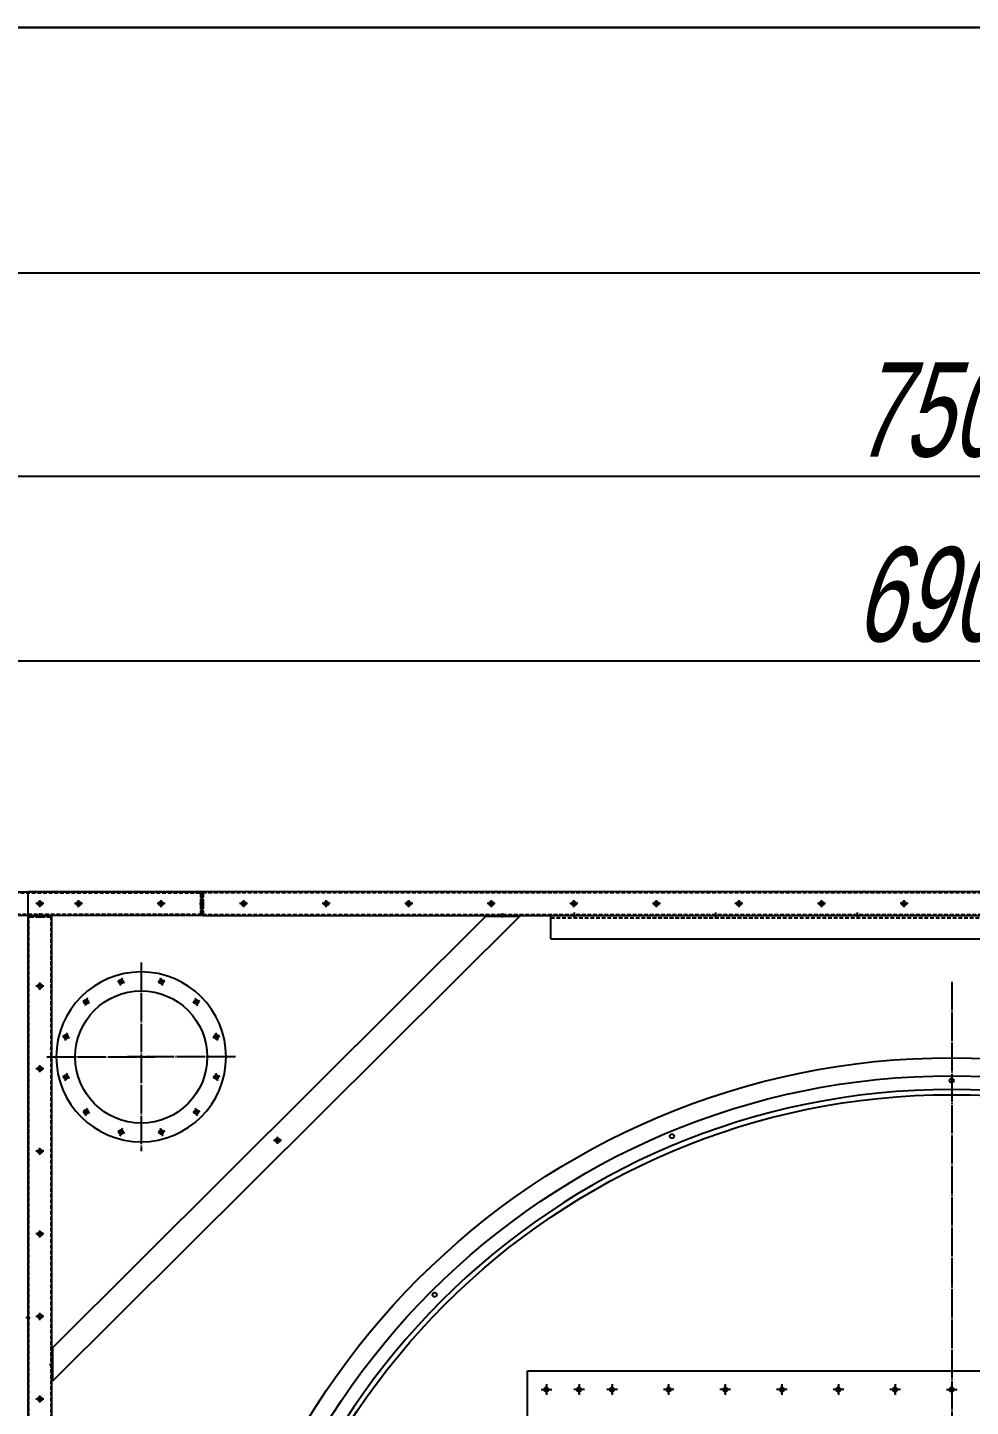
# Model space of a CAD drawing. Header units: millimetres. Extents: x 2905 to 24764, y 2030 to 17488.
# Drawn here: x 6836 to 8835, y 14566 to 17488 of the extents above; entities that cross this region are included whole.
import ezdxf

# ---------------------------------------------------------------- set-up
doc = ezdxf.new("R2010")
doc.units = ezdxf.units.MM
doc.linetypes.add('CENTER', pattern=[65, 60, -2, 1, -2])
doc.linetypes.add('HIDDEN', pattern=[3, 2, -1])
doc.layers.get('DEFPOINTS').update_dxf_attribs({"color": 140})
for name, color, linetype in [('2.위생-급수', 5, 'Continuous'), ('CENTER', 1, 'CENTER'), ('냉각탑_form', 1, 'Continuous'), ('숨은선', 5, 'HIDDEN')]:
    doc.layers.add(name, color=color, linetype=linetype)
doc.styles.add('shoptext', font='', dxfattribs={"width": 0.7, "oblique": 15})
doc.styles.get('shoptext').set_extended_font_data('HY울릉도L')
doc.dimstyles.new('SHOP', dxfattribs={"dimscale": 100, "dimtxt": 2, "dimasz": 1, "dimexe": 1, "dimexo": 1, "dimgap": 1, "dimtad": 1, "dimdec": 0, "dimzin": 11, "dimdsep": 46, "dimtxsty": 'shoptext', "dimblk": 'ARCHTICK', "dimcen": 2, "dimdle": 1, "dimclrd": 240, "dimclre": 240, "dimclrt": 7, "dimadec": 0, "dimazin": 0, "dimtfac": 1, "dimtdec": 0, "dimtix": 1, "dimtmove": 2, "dimatfit": 3, "dimfxl": 1, "dimtolj": 1, "dimtzin": 11, "dimarcsym": 0})

# ---------------------------------------------------------------- blocks, each defined once
blk = doc.blocks.new('_ArchTick')
at = {"color": 0, "linetype": 'ByBlock', "const_width": 0.15}
blk.add_lwpolyline([(-0.5, -0.5), (0.5, 0.5)], dxfattribs=at)
blk = doc.blocks.new('*D113')
at = {"layer": '2.위생-급수', "color": 240, "lineweight": -2, "transparency": 16777216}
for p, q in [((5043.3, 15698.3), (5043.3, 16577)), ((12543.3, 15698.3), (12543.3, 16577))]:
    blk.add_line(p, q, dxfattribs=at)
at = {"layer": '2.위생-급수', "color": 240, "linetype": 'ByBlock', "lineweight": -2, "transparency": 16777216}
blk.add_line((5003.3, 16537), (12583.3, 16537), dxfattribs=at)
at = {"layer": 'DEFPOINTS', "color": 0, "transparency": 16777216}
for p in [(12543.3, 16537), (5043.3, 15658.3), (12543.3, 15658.3)]:
    blk.add_point(p, dxfattribs=at)
at = {"layer": '2.위생-급수', "color": 240, "lineweight": -2, "transparency": 16777216, "xscale": 40, "yscale": 40, "zscale": 40, "rotation": 180}
blk.add_blockref('_ArchTick', (5043.3, 16537), dxfattribs=at)
at = {"layer": '2.위생-급수', "color": 240, "lineweight": -2, "transparency": 16777216, "xscale": 40, "yscale": 40, "zscale": 40}
blk.add_blockref('_ArchTick', (12543.3, 16537), dxfattribs=at)
at = {"layer": '2.위생-급수', "color": 7, "transparency": 16777216, "insert": (8793.3, 16677), "char_height": 200, "attachment_point": 5, "style": 'shoptext'}
blk.add_mtext('\\A1;7500', dxfattribs=at)
blk = doc.blocks.new('_Dot')
at = {"color": 0, "linetype": 'ByBlock', "lineweight": -2}
blk.add_line((-0.5, 0), (-1, 0), dxfattribs=at)
at = {"color": 0, "linetype": 'ByBlock', "const_width": 0.5}
blk.add_lwpolyline([(-0.25, 0, 1), (0.25, 0, 1)], format="xyb", close=True, dxfattribs=at)
blk = doc.blocks.new('*D116')
at = {"layer": '2.위생-급수', "color": 240, "lineweight": -2, "transparency": 16777216}
for p, q in [((5343.3, 15698.3), (5343.3, 16185.3)), ((12243.3, 15698.3), (12243.3, 16185.3))]:
    blk.add_line(p, q, dxfattribs=at)
at = {"layer": '2.위생-급수', "color": 240, "linetype": 'ByBlock', "lineweight": -2, "transparency": 16777216}
blk.add_line((12283.3, 16145.3), (5303.3, 16145.3), dxfattribs=at)
at = {"layer": 'DEFPOINTS', "color": 0, "transparency": 16777216}
for p in [(5343.3, 16145.3), (5343.3, 15658.3), (12243.3, 15658.3)]:
    blk.add_point(p, dxfattribs=at)
at = {"layer": '2.위생-급수', "color": 240, "lineweight": -2, "transparency": 16777216, "xscale": 40, "yscale": 40, "zscale": 40, "rotation": 180}
blk.add_blockref('_ArchTick', (5343.3, 16145.3), dxfattribs=at)
at = {"layer": '2.위생-급수', "color": 240, "lineweight": -2, "transparency": 16777216, "xscale": 40, "yscale": 40, "zscale": 40}
blk.add_blockref('_ArchTick', (12243.3, 16145.3), dxfattribs=at)
at = {"layer": '2.위생-급수', "color": 7, "transparency": 16777216, "insert": (8793.3, 16285.3), "char_height": 200, "attachment_point": 5, "style": 'shoptext'}
blk.add_mtext('\\A1;6900', dxfattribs=at)

msp = doc.modelspace()

# ---------------------------------------------------------------- linework, layer by layer
for p, q in [((5345.3, 15656.3), (7205.3, 15656.3)), ((10753.4, 15656.3), (6837.4, 15656.3)), ((6837.4, 14436.3), (6837.4, 15656.3)), ((7205.3, 15606.3), (7205.3, 15656.3)), ((7205.3, 15606.3), (7205.3, 15656.3)), ((7207.3, 15606.3), (7207.3, 15656.3)), ((10383.3, 15656.3), (7207.3, 15656.3)), ((7207.3, 15606.3), (7207.3, 15656.3)), ((7207.3, 15606.3), (7207.3, 15656.3)), ((7207.3, 15606.3), (7207.3, 15656.3)), ((10383.3, 15656.3), (7207.3, 15656.3)), ((7207.3, 15606.3), (7207.3, 15656.3)), ((7207.3, 15606.3), (7207.3, 15656.3)), ((7205.3, 15606.3), (5345.3, 15606.3)), ((6837.3, 15604.3), (6837.3, 11808.3)), ((6887.3, 15604.3), (6837.3, 15604.3)), ((6887.3, 15604.3), (6837.3, 15604.3)), ((6887.3, 15604.3), (6887.3, 11808.3)), ((7878.7, 15604.2), (6889, 14619.2)), ((7808, 15604.4), (6889.2, 14689.9)), ((7207.3, 15606.3), (10383.3, 15606.3)), ((7207.3, 15606.3), (10383.3, 15606.3)), ((7808, 15604.4), (7808, 15606.4)), ((7808, 15606.4), (7878.7, 15606.2)), ((7808, 15604.4), (7878.7, 15604.2)), ((7878.7, 15604.2), (7878.7, 15606.2)), ((7945.3, 15556.3), (7945.3, 15606.3)), ((7945.3, 15606.3), (9645.3, 15606.3)), ((7945.3, 15556.3), (9645.3, 15556.3)), ((6887.2, 14689.9), (6887, 14619.2)), ((6889.2, 14689.9), (6887.2, 14689.9)), ((6889.2, 14689.9), (6889, 14619.2)), ((6887.3, 14660.3), (6885.3, 14660.3)), ((6885.3, 14640.3), (6887.3, 14640.3)), ((7896.2, 14641.3), (9694.2, 14641.3)), ((6889, 14619.2), (6887, 14619.2))]:
    msp.add_line(p, q)
at = {"color": 1}
for p, q in [((6862.3, 15625.3), (6862.3, 15637.3)), ((6868.3, 15631.3), (6856.3, 15631.3)), ((6862.3, 15601.8), (6862.3, 15610.8)), ((6862.3, 15607.3), (6862.3, 15601.3)), ((7200.8, 15631.3), (7209.8, 15631.3)), ((7204.3, 15631.3), (7210.3, 15631.3)), ((7843.3, 15601.8), (7843.3, 15610.8)), ((7843.3, 15609.3), (7843.3, 15603.3)), ((7995.3, 15600.3), (7995.3, 15612.3)), ((8295.3, 15600.3), (8295.3, 15612.3)), ((8595.3, 15600.3), (8595.3, 15612.3)), ((7372.3, 15129.4), (7360.3, 15129.4)), ((7366.3, 15135.4), (7366.2, 15123.4)), ((6832.3, 14754.3), (6838.3, 14754.3)), ((6832.8, 14754.3), (6841.8, 14754.3)), ((6882.6, 14654.6), (6891.6, 14654.6)), ((6884.3, 14650.3), (6890.3, 14650.3))]:
    msp.add_line(p, q, dxfattribs=at)
at = {"color": 7}
msp.add_line((7896.2, 12771.3), (7896.2, 14641.3), dxfattribs=at)
for centre, radius in [((6862.4, 15631.3), 4.5), ((6862.3, 15631.3), 3), ((6944.4, 15631.3), 4.5), ((6944.3, 15631.3), 3), ((6944.3, 15631.3), 3), ((6944.3, 15631.3), 3), ((6944.3, 15631.3), 3), ((6944.3, 15631.3), 3), ((6944.3, 15631.3), 3), ((6944.3, 15631.3), 3), ((6944.3, 15631.3), 3), ((6944.3, 15631.3), 3), ((6944.3, 15631.3), 3), ((6944.3, 15631.3), 3), ((6944.3, 15631.3), 3), ((7119.4, 15631.3), 4.5), ((7119.3, 15631.3), 3), ((7119.3, 15631.3), 3), ((7119.3, 15631.3), 3), ((7119.3, 15631.3), 3), ((7119.3, 15631.3), 3), ((7119.3, 15631.3), 3), ((7119.3, 15631.3), 3), ((7119.3, 15631.3), 3), ((7119.3, 15631.3), 3), ((7119.3, 15631.3), 3), ((7119.3, 15631.3), 3), ((7119.3, 15631.3), 3), ((7294.4, 15631.3), 4.5), ((7294.3, 15631.3), 3), ((7294.3, 15631.3), 3), ((7294.3, 15631.3), 3), ((7294.3, 15631.3), 3), ((7294.3, 15631.3), 3), ((7294.3, 15631.3), 3), ((7294.3, 15631.3), 3), ((7294.3, 15631.3), 3), ((7469.4, 15631.3), 4.5), ((7469.3, 15631.3), 3), ((7469.3, 15631.3), 3), ((7469.3, 15631.3), 3), ((7469.3, 15631.3), 3), ((7469.3, 15631.3), 3), ((7469.3, 15631.3), 3), ((7469.3, 15631.3), 3), ((7469.3, 15631.3), 3), ((7644.4, 15631.3), 4.5), ((7644.3, 15631.3), 3), ((7644.3, 15631.3), 3), ((7644.3, 15631.3), 3), ((7644.3, 15631.3), 3), ((7644.3, 15631.3), 3), ((7644.3, 15631.3), 3), ((7644.3, 15631.3), 3), ((7644.3, 15631.3), 3), ((7819.4, 15631.3), 4.5), ((7819.3, 15631.3), 3), ((7819.3, 15631.3), 3), ((7819.3, 15631.3), 3), ((7819.3, 15631.3), 3), ((7819.3, 15631.3), 3), ((7819.3, 15631.3), 3), ((7819.3, 15631.3), 3), ((7819.3, 15631.3), 3), ((7994.4, 15631.3), 4.5), ((7994.3, 15631.3), 3), ((7994.3, 15631.3), 3), ((7994.3, 15631.3), 3), ((7994.3, 15631.3), 3), ((7994.3, 15631.3), 3), ((7994.3, 15631.3), 3), ((7994.3, 15631.3), 3), ((7994.3, 15631.3), 3), ((8169.4, 15631.3), 4.5), ((8169.3, 15631.3), 3), ((8169.3, 15631.3), 3), ((8169.3, 15631.3), 3), ((8169.3, 15631.3), 3), ((8169.3, 15631.3), 3), ((8169.3, 15631.3), 3), ((8169.3, 15631.3), 3), ((8169.3, 15631.3), 3), ((8344.4, 15631.3), 4.5), ((8344.3, 15631.3), 3), ((8344.3, 15631.3), 3), ((8344.3, 15631.3), 3), ((8344.3, 15631.3), 3), ((8344.3, 15631.3), 3), ((8344.3, 15631.3), 3), ((8344.3, 15631.3), 3), ((8344.3, 15631.3), 3), ((8519.4, 15631.3), 4.5), ((8519.3, 15631.3), 3), ((8519.3, 15631.3), 3), ((8519.3, 15631.3), 3), ((8519.3, 15631.3), 3), ((8519.3, 15631.3), 3), ((8519.3, 15631.3), 3), ((8519.3, 15631.3), 3), ((8519.3, 15631.3), 3), ((8694.4, 15631.3), 4.5), ((8694.3, 15631.3), 3), ((8694.3, 15631.3), 3), ((8694.3, 15631.3), 3), ((8694.3, 15631.3), 3), ((8694.3, 15631.3), 3), ((8694.3, 15631.3), 3), ((8694.3, 15631.3), 3), ((8694.3, 15631.3), 3), ((6862.4, 15456.3), 4.5), ((6862.3, 15456.3), 3), ((6862.3, 15456.3), 3), ((6862.3, 15456.3), 3), ((6862.3, 15456.3), 3), ((7034.4, 15465.8), 4.5), ((7034.4, 15465.8), 4.5), ((7034.4, 15465.8), 4.5), ((7034.4, 15465.8), 4.5), ((7034.4, 15465.8), 3), ((7119.9, 15465.8), 4.5), ((7119.9, 15465.8), 4.5), ((7119.9, 15465.8), 4.5), ((7119.9, 15465.8), 4.5), ((7119.9, 15465.8), 3), ((7077.2, 15306.2), 140), ((6960.5, 15423), 4.5), ((6960.5, 15423), 4.5), ((6960.5, 15423), 4.5), ((6960.5, 15423), 4.5), ((6960.5, 15423), 3), ((7193.8, 15423), 4.5), ((7193.8, 15423), 4.5), ((7193.8, 15423), 4.5), ((7193.8, 15423), 4.5), ((7193.8, 15423), 3), ((6917.8, 15349.1), 4.5), ((6917.8, 15349.1), 4.5), ((6917.8, 15349.1), 4.5), ((6917.8, 15349.1), 4.5), ((6917.8, 15349), 3), ((7236.5, 15349.1), 4.5), ((7236.5, 15349.1), 4.5), ((7236.5, 15349.1), 4.5), ((7236.5, 15349.1), 4.5), ((7236.5, 15349), 3), ((6862.4, 15281.3), 4.5), ((6862.3, 15281.3), 3), ((6862.3, 15281.3), 3), ((6862.3, 15281.3), 3), ((6862.3, 15281.3), 3), ((6917.8, 15263.7), 4.5), ((6917.8, 15263.7), 4.5), ((6917.8, 15263.7), 4.5), ((6917.8, 15263.7), 4.5), ((6917.8, 15263.6), 3), ((7236.5, 15263.7), 4.5), ((7236.5, 15263.7), 4.5), ((7236.5, 15263.7), 4.5), ((7236.5, 15263.7), 4.5), ((7236.6, 15263.7), 3), ((8795.2, 13706.3), 1560), ((8795.2, 15256.3), 4.5), ((8795.2, 13706.3), 1520), ((6960.5, 15189.7), 4.5), ((6960.5, 15189.7), 4.5), ((6960.5, 15189.7), 4.5), ((6960.5, 15189.7), 4.5), ((7193.8, 15189.7), 4.5), ((7193.8, 15189.7), 4.5), ((7193.8, 15189.7), 4.5), ((7193.8, 15189.7), 4.5), ((6960.5, 15189.7), 3), ((7193.9, 15189.7), 3), ((7034.4, 15147), 4.5), ((7034.4, 15147), 4.5), ((7034.4, 15147), 4.5), ((7034.4, 15147), 4.5), ((7034.5, 15146.9), 3), ((7119.9, 15147), 4.5), ((7119.9, 15147), 4.5), ((7119.9, 15147), 4.5), ((7119.9, 15147), 4.5), ((7119.9, 15146.9), 3), ((8202.1, 15138.3), 4.5), ((6862.4, 15106.3), 4.5), ((6862.3, 15106.3), 3), ((6862.3, 15106.3), 3), ((6862.3, 15106.3), 3), ((6862.3, 15106.3), 3), ((7366.3, 15129.4), 3), ((6862.4, 14931.3), 4.5), ((6862.3, 14931.3), 3), ((6862.3, 14931.3), 3), ((6862.3, 14931.3), 3), ((6862.3, 14931.3), 3), ((7699.2, 14802.3), 4.5), ((6862.4, 14756.3), 4.5), ((6862.3, 14756.3), 3), ((6862.3, 14756.3), 3), ((6862.3, 14756.3), 3), ((6862.3, 14756.3), 3), ((6862.4, 14581.3), 4.5), ((6862.3, 14581.3), 3), ((6862.3, 14581.3), 3), ((6862.3, 14581.3), 3), ((6862.3, 14581.3), 3), ((7936.2, 14601.3), 4.5), ((7936.2, 14601.3), 4.5), ((8005.2, 14601.3), 4.5), ((8005.2, 14601.3), 4.5), ((8075.2, 14601.3), 4.5), ((8075.2, 14601.3), 4.5), ((8195.2, 14601.3), 4.5), ((8195.2, 14601.3), 4.5), ((8315.2, 14601.3), 4.5), ((8315.2, 14601.3), 4.5), ((8435.2, 14601.3), 4.5), ((8435.2, 14601.3), 4.5), ((8555.2, 14601.3), 4.5), ((8555.2, 14601.3), 4.5), ((8675.2, 14601.3), 4.5), ((8675.2, 14601.3), 4.5), ((8795.2, 14601.3), 4.5), ((8795.2, 14601.3), 4.5)]:
    msp.add_circle(centre, radius)
at = {"color": 5}
msp.add_circle((8795.2, 13706.3), 1598.2, dxfattribs=at)
at = {"color": 7}
msp.add_circle((7366.4, 15129.4), 4.5, dxfattribs=at)
for start, end in [(90, 270), (270, 90)]:
    msp.add_arc((7077.1, 15306.4), 180, start, end, dxfattribs=at)
msp.add_arc((8795.4, 13707.3), 1530, 0.0374, 179.9626)
at = {"layer": 'CENTER'}
for p, q in [((6862.4, 15623.8), (6862.4, 15638.8)), ((6944.3, 15626.3), (6944.3, 15636.3)), ((6944.3, 15626.3), (6944.3, 15636.3)), ((6944.3, 15626.3), (6944.3, 15636.3)), ((6944.3, 15626.3), (6944.3, 15636.3)), ((6944.3, 15626.3), (6944.3, 15636.3)), ((6944.3, 15626.3), (6944.3, 15636.3)), ((6944.3, 15626.3), (6944.3, 15636.3)), ((6944.3, 15626.3), (6944.3, 15636.3)), ((6944.3, 15626.3), (6944.3, 15636.3)), ((6944.3, 15626.3), (6944.3, 15636.3)), ((6944.3, 15626.3), (6944.3, 15636.3)), ((6944.3, 15626.3), (6944.3, 15636.3)), ((6944.4, 15623.8), (6944.4, 15638.8)), ((7119.3, 15626.3), (7119.3, 15636.3)), ((7119.3, 15626.3), (7119.3, 15636.3)), ((7119.3, 15626.3), (7119.3, 15636.3)), ((7119.3, 15626.3), (7119.3, 15636.3)), ((7119.3, 15626.3), (7119.3, 15636.3)), ((7119.3, 15626.3), (7119.3, 15636.3)), ((7119.3, 15626.3), (7119.3, 15636.3)), ((7119.3, 15626.3), (7119.3, 15636.3)), ((7119.3, 15626.3), (7119.3, 15636.3)), ((7119.3, 15626.3), (7119.3, 15636.3)), ((7119.3, 15626.3), (7119.3, 15636.3)), ((7119.3, 15626.3), (7119.3, 15636.3)), ((7119.4, 15623.8), (7119.4, 15638.8)), ((7294.3, 15636.3), (7294.3, 15626.3)), ((7294.3, 15636.3), (7294.3, 15626.3)), ((7294.3, 15636.3), (7294.3, 15626.3)), ((7294.3, 15636.3), (7294.3, 15626.3)), ((7294.3, 15636.3), (7294.3, 15626.3)), ((7294.3, 15636.3), (7294.3, 15626.3)), ((7294.3, 15636.3), (7294.3, 15626.3)), ((7294.3, 15636.3), (7294.3, 15626.3)), ((7294.4, 15623.8), (7294.4, 15638.8)), ((7469.3, 15636.3), (7469.3, 15626.3)), ((7469.3, 15636.3), (7469.3, 15626.3)), ((7469.3, 15636.3), (7469.3, 15626.3)), ((7469.3, 15636.3), (7469.3, 15626.3)), ((7469.3, 15636.3), (7469.3, 15626.3)), ((7469.3, 15636.3), (7469.3, 15626.3)), ((7469.3, 15636.3), (7469.3, 15626.3)), ((7469.3, 15636.3), (7469.3, 15626.3)), ((7469.4, 15623.8), (7469.4, 15638.8)), ((7644.3, 15636.3), (7644.3, 15626.3)), ((7644.3, 15636.3), (7644.3, 15626.3)), ((7644.3, 15636.3), (7644.3, 15626.3)), ((7644.3, 15636.3), (7644.3, 15626.3)), ((7644.3, 15636.3), (7644.3, 15626.3)), ((7644.3, 15636.3), (7644.3, 15626.3)), ((7644.3, 15636.3), (7644.3, 15626.3)), ((7644.3, 15636.3), (7644.3, 15626.3)), ((7644.4, 15623.8), (7644.4, 15638.8)), ((7819.3, 15636.3), (7819.3, 15626.3)), ((7819.3, 15636.3), (7819.3, 15626.3)), ((7819.3, 15636.3), (7819.3, 15626.3)), ((7819.3, 15636.3), (7819.3, 15626.3)), ((7819.3, 15636.3), (7819.3, 15626.3)), ((7819.3, 15636.3), (7819.3, 15626.3)), ((7819.3, 15636.3), (7819.3, 15626.3)), ((7819.3, 15636.3), (7819.3, 15626.3)), ((7819.4, 15623.8), (7819.4, 15638.8)), ((7994.3, 15636.3), (7994.3, 15626.3)), ((7994.3, 15636.3), (7994.3, 15626.3)), ((7994.3, 15636.3), (7994.3, 15626.3)), ((7994.3, 15636.3), (7994.3, 15626.3)), ((7994.3, 15636.3), (7994.3, 15626.3)), ((7994.3, 15636.3), (7994.3, 15626.3)), ((7994.3, 15636.3), (7994.3, 15626.3)), ((7994.3, 15636.3), (7994.3, 15626.3)), ((7994.4, 15623.8), (7994.4, 15638.8)), ((8169.3, 15636.3), (8169.3, 15626.3)), ((8169.3, 15636.3), (8169.3, 15626.3)), ((8169.3, 15636.3), (8169.3, 15626.3)), ((8169.3, 15636.3), (8169.3, 15626.3)), ((8169.3, 15636.3), (8169.3, 15626.3)), ((8169.3, 15636.3), (8169.3, 15626.3)), ((8169.3, 15636.3), (8169.3, 15626.3)), ((8169.3, 15636.3), (8169.3, 15626.3)), ((8169.4, 15623.8), (8169.4, 15638.8)), ((8344.3, 15636.3), (8344.3, 15626.3)), ((8344.3, 15636.3), (8344.3, 15626.3)), ((8344.3, 15636.3), (8344.3, 15626.3)), ((8344.3, 15636.3), (8344.3, 15626.3)), ((8344.3, 15636.3), (8344.3, 15626.3)), ((8344.3, 15636.3), (8344.3, 15626.3)), ((8344.3, 15636.3), (8344.3, 15626.3)), ((8344.3, 15636.3), (8344.3, 15626.3)), ((8344.4, 15623.8), (8344.4, 15638.8)), ((8519.3, 15636.3), (8519.3, 15626.3)), ((8519.3, 15636.3), (8519.3, 15626.3)), ((8519.3, 15636.3), (8519.3, 15626.3)), ((8519.3, 15636.3), (8519.3, 15626.3)), ((8519.3, 15636.3), (8519.3, 15626.3)), ((8519.3, 15636.3), (8519.3, 15626.3)), ((8519.3, 15636.3), (8519.3, 15626.3)), ((8519.3, 15636.3), (8519.3, 15626.3)), ((8519.4, 15623.8), (8519.4, 15638.8)), ((8694.3, 15636.3), (8694.3, 15626.3)), ((8694.3, 15636.3), (8694.3, 15626.3)), ((8694.3, 15636.3), (8694.3, 15626.3)), ((8694.3, 15636.3), (8694.3, 15626.3)), ((8694.3, 15636.3), (8694.3, 15626.3)), ((8694.3, 15636.3), (8694.3, 15626.3)), ((8694.3, 15636.3), (8694.3, 15626.3)), ((8694.3, 15636.3), (8694.3, 15626.3)), ((8694.4, 15623.8), (8694.4, 15638.8)), ((6870.8, 15631.3), (6853.8, 15631.3)), ((6952.8, 15631.3), (6935.8, 15631.3)), ((6949.9, 15631.3), (6938.5, 15631.3)), ((6949.9, 15631.3), (6938.5, 15631.3)), ((6949.9, 15631.3), (6938.5, 15631.3)), ((7127.8, 15631.3), (7110.8, 15631.3)), ((7124.9, 15631.3), (7113.5, 15631.3)), ((7124.9, 15631.3), (7113.5, 15631.3)), ((7124.9, 15631.3), (7113.5, 15631.3)), ((7302.8, 15631.3), (7285.8, 15631.3)), ((7299.9, 15631.3), (7288.5, 15631.3)), ((7299.9, 15631.3), (7288.5, 15631.3)), ((7477.8, 15631.3), (7460.8, 15631.3)), ((7474.9, 15631.3), (7463.5, 15631.3)), ((7474.9, 15631.3), (7463.5, 15631.3)), ((7652.8, 15631.3), (7635.8, 15631.3)), ((7649.9, 15631.3), (7638.5, 15631.3)), ((7649.9, 15631.3), (7638.5, 15631.3)), ((7827.8, 15631.3), (7810.8, 15631.3)), ((7824.9, 15631.3), (7813.5, 15631.3)), ((7824.9, 15631.3), (7813.5, 15631.3)), ((8002.8, 15631.3), (7985.8, 15631.3)), ((7999.9, 15631.3), (7988.5, 15631.3)), ((7999.9, 15631.3), (7988.5, 15631.3)), ((8177.8, 15631.3), (8160.8, 15631.3)), ((8174.9, 15631.3), (8163.5, 15631.3)), ((8174.9, 15631.3), (8163.5, 15631.3)), ((8352.8, 15631.3), (8335.8, 15631.3)), ((8349.9, 15631.3), (8338.5, 15631.3)), ((8349.9, 15631.3), (8338.5, 15631.3)), ((8527.8, 15631.3), (8510.8, 15631.3)), ((8524.9, 15631.3), (8513.5, 15631.3)), ((8524.9, 15631.3), (8513.5, 15631.3)), ((8702.8, 15631.3), (8685.8, 15631.3)), ((8699.9, 15631.3), (8688.5, 15631.3)), ((8699.9, 15631.3), (8688.5, 15631.3)), ((7077.1, 15506.4), (7077.1, 15106.4)), ((7077.1, 15506.4), (7077.1, 15106.4)), ((6862.3, 15451.3), (6862.3, 15461.3)), ((6862.3, 15451.3), (6862.3, 15461.3)), ((6862.3, 15451.3), (6862.3, 15461.3)), ((6862.3, 15451.3), (6862.3, 15461.3)), ((6862.4, 15448.8), (6862.4, 15463.8)), ((7027.2, 15467.7), (7041.7, 15463.8)), ((7027.2, 15467.7), (7041.7, 15463.8)), ((7027.2, 15467.7), (7041.7, 15463.8)), ((7027.2, 15467.7), (7041.7, 15463.8)), ((7036.6, 15473.9), (7032.2, 15457.4)), ((7127.1, 15467.7), (7112.6, 15463.8)), ((7127.1, 15467.7), (7112.6, 15463.8)), ((7127.1, 15467.7), (7112.6, 15463.8)), ((7127.1, 15467.7), (7112.6, 15463.8)), ((7117.7, 15473.9), (7122.1, 15457.4)), ((8795.2, 15465.1), (8795.2, 11947.5)), ((6870.8, 15456.3), (6853.8, 15456.3)), ((6867.9, 15456.3), (6856.5, 15456.3)), ((6962.7, 15431.2), (6958.2, 15414.7)), ((7191.6, 15431.2), (7196, 15414.7)), ((6953.2, 15425), (6967.7, 15421.1)), ((6953.2, 15425), (6967.7, 15421.1)), ((6953.2, 15425), (6967.7, 15421.1)), ((6953.2, 15425), (6967.7, 15421.1)), ((7201.1, 15425), (7186.6, 15421.1)), ((7201.1, 15425), (7186.6, 15421.1)), ((7201.1, 15425), (7186.6, 15421.1)), ((7201.1, 15425), (7186.6, 15421.1)), ((6910.5, 15351), (6925, 15347.1)), ((6910.5, 15351), (6925, 15347.1)), ((6910.5, 15351), (6925, 15347.1)), ((6910.5, 15351), (6925, 15347.1)), ((6923.2, 15347.6), (6912.2, 15350.6)), ((6919.9, 15357.2), (6915.5, 15340.8)), ((6919.1, 15353.9), (6916.5, 15344.2)), ((6919.1, 15353.9), (6916.5, 15344.2)), ((6919.1, 15353.9), (6916.5, 15344.2)), ((6919.1, 15353.9), (6916.5, 15344.2)), ((7243.8, 15351), (7229.3, 15347.1)), ((7243.8, 15351), (7229.3, 15347.1)), ((7243.8, 15351), (7229.3, 15347.1)), ((7243.8, 15351), (7229.3, 15347.1)), ((7231.1, 15347.6), (7242.1, 15350.6)), ((7234.3, 15357.2), (7238.8, 15340.8)), ((7235.2, 15353.9), (7237.8, 15344.2)), ((7235.2, 15353.9), (7237.8, 15344.2)), ((7235.2, 15353.9), (7237.8, 15344.2)), ((7235.2, 15353.9), (7237.8, 15344.2)), ((6862.3, 15276.3), (6862.3, 15286.3)), ((6862.3, 15276.3), (6862.3, 15286.3)), ((6862.3, 15276.3), (6862.3, 15286.3)), ((6862.3, 15276.3), (6862.3, 15286.3)), ((6862.4, 15273.8), (6862.4, 15288.8)), ((6877.1, 15306.4), (7106.1, 15306.4)), ((7277.1, 15306.4), (7048.2, 15306.4)), ((6870.8, 15281.3), (6853.8, 15281.3)), ((6867.9, 15281.3), (6856.5, 15281.3)), ((6910.5, 15265.6), (6925, 15261.7)), ((6910.5, 15265.6), (6925, 15261.7)), ((6910.5, 15265.6), (6925, 15261.7)), ((6910.5, 15265.6), (6925, 15261.7)), ((6919.9, 15271.8), (6915.5, 15255.3)), ((7243.8, 15265.6), (7229.3, 15261.7)), ((7243.8, 15265.6), (7229.3, 15261.7)), ((7243.8, 15265.6), (7229.3, 15261.7)), ((7243.8, 15265.6), (7229.3, 15261.7)), ((7234.3, 15271.8), (7238.8, 15255.3)), ((6962.7, 15197.8), (6958.2, 15181.4)), ((7191.6, 15197.8), (7196, 15181.4)), ((6953.2, 15191.6), (6967.7, 15187.8)), ((6953.2, 15191.6), (6967.7, 15187.8)), ((6953.2, 15191.6), (6967.7, 15187.8)), ((6953.2, 15191.6), (6967.7, 15187.8)), ((7201.1, 15191.6), (7186.6, 15187.8)), ((7201.1, 15191.6), (7186.6, 15187.8)), ((7201.1, 15191.6), (7186.6, 15187.8)), ((7201.1, 15191.6), (7186.6, 15187.8)), ((7027.2, 15148.9), (7041.7, 15145.1)), ((7027.2, 15148.9), (7041.7, 15145.1)), ((7027.2, 15148.9), (7041.7, 15145.1)), ((7027.2, 15148.9), (7041.7, 15145.1)), ((7036.6, 15155.1), (7032.2, 15138.7)), ((7127.1, 15148.9), (7112.6, 15145.1)), ((7127.1, 15148.9), (7112.6, 15145.1)), ((7127.1, 15148.9), (7112.6, 15145.1)), ((7127.1, 15148.9), (7112.6, 15145.1)), ((7117.7, 15155.1), (7122.1, 15138.7)), ((7366.4, 15121.9), (7366.4, 15136.9)), ((6862.3, 15101.3), (6862.3, 15111.3)), ((6862.3, 15101.3), (6862.3, 15111.3)), ((6862.3, 15101.3), (6862.3, 15111.3)), ((6862.3, 15101.3), (6862.3, 15111.3)), ((6862.4, 15098.8), (6862.4, 15113.8)), ((7374.8, 15129.4), (7357.7, 15129.4)), ((6870.8, 15106.3), (6853.8, 15106.3)), ((6867.9, 15106.3), (6856.5, 15106.3)), ((6870.8, 14931.3), (6853.8, 14931.3)), ((6867.9, 14931.3), (6856.5, 14931.3)), ((6862.3, 14926.3), (6862.3, 14936.3)), ((6862.3, 14926.3), (6862.3, 14936.3)), ((6862.3, 14926.3), (6862.3, 14936.3)), ((6862.3, 14926.3), (6862.3, 14936.3)), ((6862.4, 14923.8), (6862.4, 14938.8)), ((6870.8, 14756.3), (6853.8, 14756.3)), ((6867.9, 14756.3), (6856.5, 14756.3)), ((6862.3, 14751.3), (6862.3, 14761.3)), ((6862.3, 14751.3), (6862.3, 14761.3)), ((6862.3, 14751.3), (6862.3, 14761.3)), ((6862.3, 14751.3), (6862.3, 14761.3)), ((6862.4, 14748.8), (6862.4, 14763.8)), ((7936.2, 14612.5), (7936.2, 14590)), ((7936.2, 14612.5), (7936.2, 14590)), ((7936.2, 14609.9), (7936.2, 14592.7)), ((7936.2, 14592.7), (7936.2, 14609.9)), ((7936.2, 14609.9), (7936.2, 14592.7)), ((7936.2, 14592.7), (7936.2, 14609.9)), ((8005.2, 14612.5), (8005.2, 14590)), ((8005.2, 14612.5), (8005.2, 14590)), ((8005.2, 14609.9), (8005.2, 14592.7)), ((8005.2, 14592.7), (8005.2, 14609.9)), ((8005.2, 14609.9), (8005.2, 14592.7)), ((8005.2, 14592.7), (8005.2, 14609.9)), ((8075.2, 14612.5), (8075.2, 14590)), ((8075.2, 14612.5), (8075.2, 14590)), ((8075.2, 14609.9), (8075.2, 14592.7)), ((8075.2, 14592.7), (8075.2, 14609.9)), ((8075.2, 14609.9), (8075.2, 14592.7)), ((8075.2, 14592.7), (8075.2, 14609.9)), ((8195.2, 14612.5), (8195.2, 14590)), ((8195.2, 14612.5), (8195.2, 14590)), ((8195.2, 14609.9), (8195.2, 14592.7)), ((8195.2, 14592.7), (8195.2, 14609.9)), ((8195.2, 14609.9), (8195.2, 14592.7)), ((8195.2, 14592.7), (8195.2, 14609.9)), ((8315.2, 14612.5), (8315.2, 14590)), ((8315.2, 14612.5), (8315.2, 14590)), ((8315.2, 14609.9), (8315.2, 14592.7)), ((8315.2, 14592.7), (8315.2, 14609.9)), ((8315.2, 14609.9), (8315.2, 14592.7)), ((8315.2, 14592.7), (8315.2, 14609.9)), ((8435.2, 14612.5), (8435.2, 14590)), ((8435.2, 14612.5), (8435.2, 14590)), ((8435.2, 14609.9), (8435.2, 14592.7)), ((8435.2, 14592.7), (8435.2, 14609.9)), ((8435.2, 14609.9), (8435.2, 14592.7)), ((8435.2, 14592.7), (8435.2, 14609.9)), ((8555.2, 14612.5), (8555.2, 14590)), ((8555.2, 14612.5), (8555.2, 14590)), ((8555.2, 14609.9), (8555.2, 14592.7)), ((8555.2, 14592.7), (8555.2, 14609.9)), ((8555.2, 14609.9), (8555.2, 14592.7)), ((8555.2, 14592.7), (8555.2, 14609.9)), ((8675.2, 14612.5), (8675.2, 14590)), ((8675.2, 14612.5), (8675.2, 14590)), ((8675.2, 14609.9), (8675.2, 14592.7)), ((8675.2, 14592.7), (8675.2, 14609.9)), ((8675.2, 14609.9), (8675.2, 14592.7)), ((8675.2, 14592.7), (8675.2, 14609.9)), ((8795.2, 14612.5), (8795.2, 14590)), ((8795.2, 14612.5), (8795.2, 14590)), ((8795.2, 14609.9), (8795.2, 14592.7)), ((8795.2, 14592.7), (8795.2, 14609.9)), ((8795.2, 14609.9), (8795.2, 14592.7)), ((8795.2, 14592.7), (8795.2, 14609.9)), ((6870.8, 14581.3), (6853.8, 14581.3)), ((6867.9, 14581.3), (6856.5, 14581.3)), ((6862.3, 14576.3), (6862.3, 14586.3)), ((6862.3, 14576.3), (6862.3, 14586.3)), ((6862.3, 14576.3), (6862.3, 14586.3)), ((6862.3, 14576.3), (6862.3, 14586.3)), ((6862.4, 14573.8), (6862.4, 14588.8)), ((7925, 14601.3), (7947.5, 14601.3)), ((7925, 14601.3), (7947.5, 14601.3)), ((7927.7, 14601.3), (7943.3, 14601.3)), ((7927.7, 14601.3), (7943.3, 14601.3)), ((8016.5, 14601.3), (7994, 14601.3)), ((8016.5, 14601.3), (7994, 14601.3)), ((8013.8, 14601.3), (7998.2, 14601.3)), ((8013.8, 14601.3), (7998.2, 14601.3)), ((8086.5, 14601.3), (8064, 14601.3)), ((8086.5, 14601.3), (8064, 14601.3)), ((8083.8, 14601.3), (8068.2, 14601.3)), ((8083.8, 14601.3), (8068.2, 14601.3)), ((8206.5, 14601.3), (8184, 14601.3)), ((8206.5, 14601.3), (8184, 14601.3)), ((8203.8, 14601.3), (8188.2, 14601.3)), ((8203.8, 14601.3), (8188.2, 14601.3)), ((8326.5, 14601.3), (8304, 14601.3)), ((8326.5, 14601.3), (8304, 14601.3)), ((8323.8, 14601.3), (8308.2, 14601.3)), ((8323.8, 14601.3), (8308.2, 14601.3)), ((8446.5, 14601.3), (8424, 14601.3)), ((8446.5, 14601.3), (8424, 14601.3)), ((8443.8, 14601.3), (8428.2, 14601.3)), ((8443.8, 14601.3), (8428.2, 14601.3)), ((8566.5, 14601.3), (8544, 14601.3)), ((8566.5, 14601.3), (8544, 14601.3)), ((8563.8, 14601.3), (8548.2, 14601.3)), ((8563.8, 14601.3), (8548.2, 14601.3)), ((8686.5, 14601.3), (8664, 14601.3)), ((8686.5, 14601.3), (8664, 14601.3)), ((8683.8, 14601.3), (8668.2, 14601.3)), ((8683.8, 14601.3), (8668.2, 14601.3)), ((8784, 14601.3), (8806.5, 14601.3)), ((8784, 14601.3), (8806.5, 14601.3)), ((8786.7, 14601.3), (8802.3, 14601.3)), ((8786.7, 14601.3), (8802.3, 14601.3))]:
    msp.add_line(p, q, dxfattribs=at)
at = {"layer": 'DEFPOINTS'}
for p, q in [((24764.4, 17487.6), (2905.2, 17487.6)), ((2905.2, 17487.6), (24764.4, 17487.6))]:
    msp.add_line(p, q, dxfattribs=at)
at = {"layer": '냉각탑_form'}
msp.add_line((24243.9, 16967.1), (3425.6, 16967.1), dxfattribs=at)
at = {"layer": '숨은선', "ltscale": 4}
for p, q in [((5345.3, 15654.3), (7205.3, 15654.3)), ((7203.3, 15608.3), (7203.3, 15654.3)), ((10383.3, 15654.3), (7207.3, 15654.3)), ((10383.3, 15654.3), (7207.3, 15654.3)), ((7209.3, 15608.3), (7209.3, 15654.3)), ((7209.3, 15608.3), (7209.3, 15654.3)), ((7205.3, 15608.3), (5345.3, 15608.3)), ((6839.3, 11808.3), (6839.3, 15604.3)), ((6885.3, 15604.3), (6885.3, 11808.3)), ((7207.3, 15608.3), (10383.3, 15608.3)), ((7207.3, 15608.3), (10383.3, 15608.3)), ((6885.3, 15602.3), (6839.3, 15602.3)), ((6885.3, 15602.3), (6839.3, 15602.3)), ((7945.3, 15601.3), (9645.3, 15601.3))]:
    msp.add_line(p, q, dxfattribs=at)

# ---------------------------------------------------------------- dimensions: what is measured, and where the dimension line sits
at = {"layer": '2.위생-급수', "color": 4}
for base, p1, p2, picture, middle in [((12543.3, 16537), (5043.3, 15658.3), (12543.3, 15658.3), '*D113', (8793.3, 16677)), ((5343.3, 16145.3), (12243.3, 15658.3), (5343.3, 15658.3), '*D116', (8793.3, 16285.3))]:
    dim = msp.add_linear_dim(base=base, p1=p1, p2=p2, dimstyle='SHOP', override={"dimscale": 40, "dimtxt": 5, "dimrnd": 5, "dimldrblk": 'Dot', "dimfxl": 1.25, "dimarcsym": 1}, dxfattribs=at)
    dim.commit()
    dim.dimension.update_dxf_attribs({"geometry": picture, "text_midpoint": middle})

doc.saveas('drawing.dxf')
